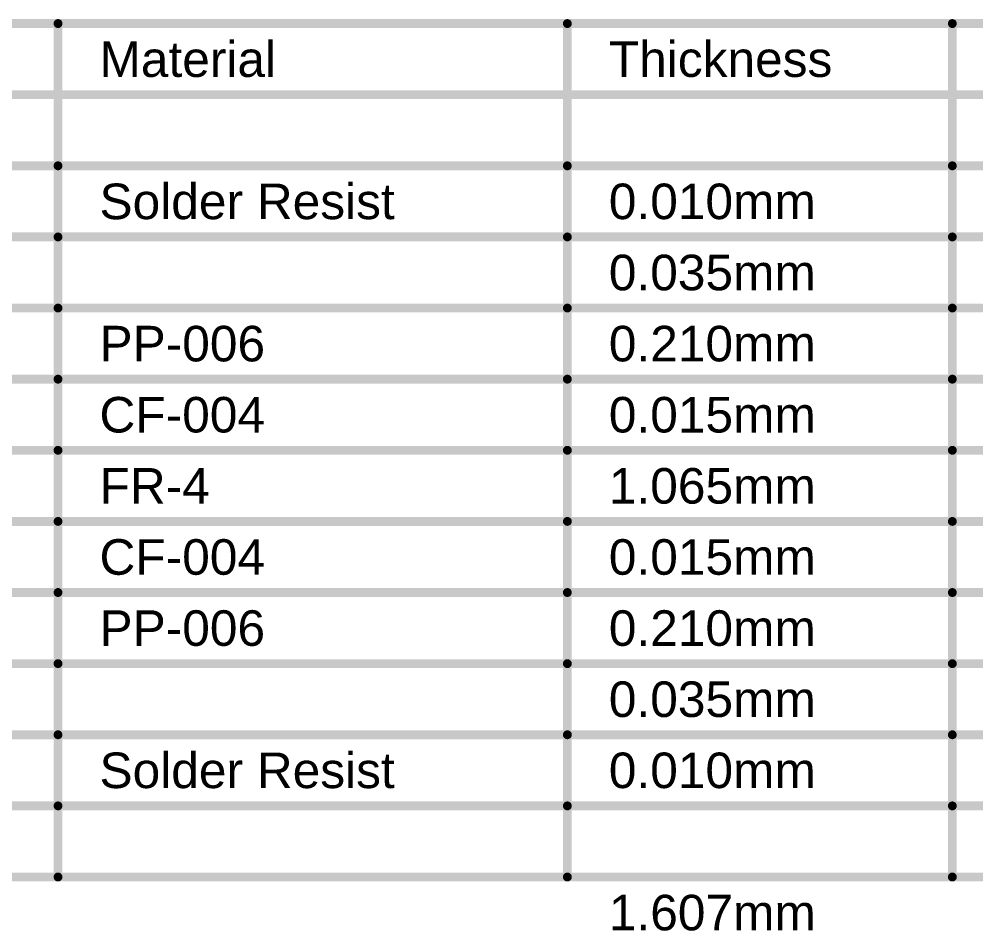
# Model space of a CAD drawing. Header units: inches. Extents: x -11 to 5379, y 0 to 5429.
# Drawn here: x 280.66 to 321.68, y 128.98 to 168.06 of the extents above; entities that cross this region are included whole.
import ezdxf

# ---------------------------------------------------------------- set-up
doc = ezdxf.new("R2010")
doc.units = ezdxf.units.IN
doc.layers.add('Fabrication', color=76, linetype='Continuous')
doc.styles.add('Arial', font='', dxfattribs={"height": 0.2})
doc.styles.get('Arial').set_extended_font_data('Arial')

msp = doc.modelspace()

# ---------------------------------------------------------------- linework, layer by layer
at = {"layer": 'Fabrication'}
for points in [[(248.3, 167.869, 0.381, 0.381, 0), (363.585, 167.869, 0.381, 0.381, 0)], [(282.327, 131.293, 0.381, 0.381, 0), (282.327, 167.869, 0.381, 0.381, 0)], [(304.165, 131.293, 0.381, 0.381, 0), (304.165, 167.869, 0.381, 0.381, 0)], [(320.671, 131.293, 0.381, 0.381, 0), (320.671, 167.869, 0.381, 0.381, 0)], [(248.3, 164.821, 0.381, 0.381, 0), (363.585, 164.821, 0.381, 0.381, 0)], [(258.711, 161.773, 0.381, 0.381, 0), (282.327, 161.773, 0.381, 0.381, 0)], [(282.327, 161.773, 0.381, 0.381, 0), (304.165, 161.773, 0.381, 0.381, 0)], [(304.165, 161.773, 0.381, 0.381, 0), (320.671, 161.773, 0.381, 0.381, 0)], [(320.671, 161.773, 0.381, 0.381, 0), (335.145, 161.773, 0.381, 0.381, 0)], [(258.711, 158.725, 0.381, 0.381, 0), (282.327, 158.725, 0.381, 0.381, 0)], [(282.327, 158.725, 0.381, 0.381, 0), (304.165, 158.725, 0.381, 0.381, 0)], [(304.165, 158.725, 0.381, 0.381, 0), (320.671, 158.725, 0.381, 0.381, 0)], [(320.671, 158.725, 0.381, 0.381, 0), (335.145, 158.725, 0.381, 0.381, 0)], [(258.711, 155.677, 0.381, 0.381, 0), (282.327, 155.677, 0.381, 0.381, 0)], [(282.327, 155.677, 0.381, 0.381, 0), (304.165, 155.677, 0.381, 0.381, 0)], [(304.165, 155.677, 0.381, 0.381, 0), (320.671, 155.677, 0.381, 0.381, 0)], [(320.671, 155.677, 0.381, 0.381, 0), (335.145, 155.677, 0.381, 0.381, 0)], [(258.711, 152.629, 0.381, 0.381, 0), (282.327, 152.629, 0.381, 0.381, 0)], [(282.327, 152.629, 0.381, 0.381, 0), (304.165, 152.629, 0.381, 0.381, 0)], [(304.165, 152.629, 0.381, 0.381, 0), (320.671, 152.629, 0.381, 0.381, 0)], [(320.671, 152.629, 0.381, 0.381, 0), (335.145, 152.629, 0.381, 0.381, 0)], [(258.711, 149.581, 0.381, 0.381, 0), (282.327, 149.581, 0.381, 0.381, 0)], [(282.327, 149.581, 0.381, 0.381, 0), (304.165, 149.581, 0.381, 0.381, 0)], [(304.165, 149.581, 0.381, 0.381, 0), (320.671, 149.581, 0.381, 0.381, 0)], [(320.671, 149.581, 0.381, 0.381, 0), (335.145, 149.581, 0.381, 0.381, 0)], [(258.711, 146.533, 0.381, 0.381, 0), (282.327, 146.533, 0.381, 0.381, 0)], [(282.327, 146.533, 0.381, 0.381, 0), (304.165, 146.533, 0.381, 0.381, 0)], [(304.165, 146.533, 0.381, 0.381, 0), (320.671, 146.533, 0.381, 0.381, 0)], [(320.671, 146.533, 0.381, 0.381, 0), (335.145, 146.533, 0.381, 0.381, 0)], [(258.711, 143.485, 0.381, 0.381, 0), (282.327, 143.485, 0.381, 0.381, 0)], [(282.327, 143.485, 0.381, 0.381, 0), (304.165, 143.485, 0.381, 0.381, 0)], [(304.165, 143.485, 0.381, 0.381, 0), (320.671, 143.485, 0.381, 0.381, 0)], [(320.671, 143.485, 0.381, 0.381, 0), (335.145, 143.485, 0.381, 0.381, 0)], [(258.711, 140.437, 0.381, 0.381, 0), (282.327, 140.437, 0.381, 0.381, 0)], [(282.327, 140.437, 0.381, 0.381, 0), (304.165, 140.437, 0.381, 0.381, 0)], [(304.165, 140.437, 0.381, 0.381, 0), (320.671, 140.437, 0.381, 0.381, 0)], [(320.671, 140.437, 0.381, 0.381, 0), (335.145, 140.437, 0.381, 0.381, 0)], [(258.711, 137.389, 0.381, 0.381, 0), (282.327, 137.389, 0.381, 0.381, 0)], [(282.327, 137.389, 0.381, 0.381, 0), (304.165, 137.389, 0.381, 0.381, 0)], [(304.165, 137.389, 0.381, 0.381, 0), (320.671, 137.389, 0.381, 0.381, 0)], [(320.671, 137.389, 0.381, 0.381, 0), (335.145, 137.389, 0.381, 0.381, 0)], [(258.711, 134.341, 0.381, 0.381, 0), (282.327, 134.341, 0.381, 0.381, 0)], [(282.327, 134.341, 0.381, 0.381, 0), (304.165, 134.341, 0.381, 0.381, 0)], [(304.165, 134.341, 0.381, 0.381, 0), (320.671, 134.341, 0.381, 0.381, 0)], [(320.671, 134.341, 0.381, 0.381, 0), (335.145, 134.341, 0.381, 0.381, 0)], [(258.711, 131.293, 0.381, 0.381, 0), (282.327, 131.293, 0.381, 0.381, 0)], [(282.327, 131.293, 0.381, 0.381, 0), (304.165, 131.293, 0.381, 0.381, 0)], [(304.165, 131.293, 0.381, 0.381, 0), (320.671, 131.293, 0.381, 0.381, 0)], [(320.671, 131.293, 0.381, 0.381, 0), (335.145, 131.293, 0.381, 0.381, 0)]]:
    msp.add_lwpolyline(points, format="xyseb", dxfattribs=at)
for points in [[(282.232, 167.869, 0.191, 0.191, 1), (282.422, 167.869, 0.191, 0.191, 1)], [(304.07, 167.869, 0.191, 0.191, 1), (304.26, 167.869, 0.191, 0.191, 1)], [(320.576, 167.869, 0.191, 0.191, 1), (320.766, 167.869, 0.191, 0.191, 1)], [(282.232, 161.773, 0.191, 0.191, 1), (282.422, 161.773, 0.191, 0.191, 1)], [(282.232, 161.773, 0.191, 0.191, 1), (282.422, 161.773, 0.191, 0.191, 1)], [(304.07, 161.773, 0.191, 0.191, 1), (304.26, 161.773, 0.191, 0.191, 1)], [(304.07, 161.773, 0.191, 0.191, 1), (304.26, 161.773, 0.191, 0.191, 1)], [(320.576, 161.773, 0.191, 0.191, 1), (320.766, 161.773, 0.191, 0.191, 1)], [(320.576, 161.773, 0.191, 0.191, 1), (320.766, 161.773, 0.191, 0.191, 1)], [(282.232, 158.725, 0.191, 0.191, 1), (282.422, 158.725, 0.191, 0.191, 1)], [(282.232, 158.725, 0.191, 0.191, 1), (282.422, 158.725, 0.191, 0.191, 1)], [(304.07, 158.725, 0.191, 0.191, 1), (304.26, 158.725, 0.191, 0.191, 1)], [(304.07, 158.725, 0.191, 0.191, 1), (304.26, 158.725, 0.191, 0.191, 1)], [(320.576, 158.725, 0.191, 0.191, 1), (320.766, 158.725, 0.191, 0.191, 1)], [(320.576, 158.725, 0.191, 0.191, 1), (320.766, 158.725, 0.191, 0.191, 1)], [(282.232, 155.677, 0.191, 0.191, 1), (282.422, 155.677, 0.191, 0.191, 1)], [(282.232, 155.677, 0.191, 0.191, 1), (282.422, 155.677, 0.191, 0.191, 1)], [(304.07, 155.677, 0.191, 0.191, 1), (304.26, 155.677, 0.191, 0.191, 1)], [(304.07, 155.677, 0.191, 0.191, 1), (304.26, 155.677, 0.191, 0.191, 1)], [(320.576, 155.677, 0.191, 0.191, 1), (320.766, 155.677, 0.191, 0.191, 1)], [(320.576, 155.677, 0.191, 0.191, 1), (320.766, 155.677, 0.191, 0.191, 1)], [(282.232, 152.629, 0.191, 0.191, 1), (282.422, 152.629, 0.191, 0.191, 1)], [(282.232, 152.629, 0.191, 0.191, 1), (282.422, 152.629, 0.191, 0.191, 1)], [(304.07, 152.629, 0.191, 0.191, 1), (304.26, 152.629, 0.191, 0.191, 1)], [(304.07, 152.629, 0.191, 0.191, 1), (304.26, 152.629, 0.191, 0.191, 1)], [(320.576, 152.629, 0.191, 0.191, 1), (320.766, 152.629, 0.191, 0.191, 1)], [(320.576, 152.629, 0.191, 0.191, 1), (320.766, 152.629, 0.191, 0.191, 1)], [(282.232, 149.581, 0.191, 0.191, 1), (282.422, 149.581, 0.191, 0.191, 1)], [(282.232, 149.581, 0.191, 0.191, 1), (282.422, 149.581, 0.191, 0.191, 1)], [(304.07, 149.581, 0.191, 0.191, 1), (304.26, 149.581, 0.191, 0.191, 1)], [(304.07, 149.581, 0.191, 0.191, 1), (304.26, 149.581, 0.191, 0.191, 1)], [(320.576, 149.581, 0.191, 0.191, 1), (320.766, 149.581, 0.191, 0.191, 1)], [(320.576, 149.581, 0.191, 0.191, 1), (320.766, 149.581, 0.191, 0.191, 1)], [(282.232, 146.533, 0.191, 0.191, 1), (282.422, 146.533, 0.191, 0.191, 1)], [(282.232, 146.533, 0.191, 0.191, 1), (282.422, 146.533, 0.191, 0.191, 1)], [(304.07, 146.533, 0.191, 0.191, 1), (304.26, 146.533, 0.191, 0.191, 1)], [(304.07, 146.533, 0.191, 0.191, 1), (304.26, 146.533, 0.191, 0.191, 1)], [(320.576, 146.533, 0.191, 0.191, 1), (320.766, 146.533, 0.191, 0.191, 1)], [(320.576, 146.533, 0.191, 0.191, 1), (320.766, 146.533, 0.191, 0.191, 1)], [(282.232, 143.485, 0.191, 0.191, 1), (282.422, 143.485, 0.191, 0.191, 1)], [(282.232, 143.485, 0.191, 0.191, 1), (282.422, 143.485, 0.191, 0.191, 1)], [(304.07, 143.485, 0.191, 0.191, 1), (304.26, 143.485, 0.191, 0.191, 1)], [(304.07, 143.485, 0.191, 0.191, 1), (304.26, 143.485, 0.191, 0.191, 1)], [(320.576, 143.485, 0.191, 0.191, 1), (320.766, 143.485, 0.191, 0.191, 1)], [(320.576, 143.485, 0.191, 0.191, 1), (320.766, 143.485, 0.191, 0.191, 1)], [(282.232, 140.437, 0.191, 0.191, 1), (282.422, 140.437, 0.191, 0.191, 1)], [(282.232, 140.437, 0.191, 0.191, 1), (282.422, 140.437, 0.191, 0.191, 1)], [(304.07, 140.437, 0.191, 0.191, 1), (304.26, 140.437, 0.191, 0.191, 1)], [(304.07, 140.437, 0.191, 0.191, 1), (304.26, 140.437, 0.191, 0.191, 1)], [(320.576, 140.437, 0.191, 0.191, 1), (320.766, 140.437, 0.191, 0.191, 1)], [(320.576, 140.437, 0.191, 0.191, 1), (320.766, 140.437, 0.191, 0.191, 1)], [(282.232, 137.389, 0.191, 0.191, 1), (282.422, 137.389, 0.191, 0.191, 1)], [(282.232, 137.389, 0.191, 0.191, 1), (282.422, 137.389, 0.191, 0.191, 1)], [(304.07, 137.389, 0.191, 0.191, 1), (304.26, 137.389, 0.191, 0.191, 1)], [(304.07, 137.389, 0.191, 0.191, 1), (304.26, 137.389, 0.191, 0.191, 1)], [(320.576, 137.389, 0.191, 0.191, 1), (320.766, 137.389, 0.191, 0.191, 1)], [(320.576, 137.389, 0.191, 0.191, 1), (320.766, 137.389, 0.191, 0.191, 1)], [(282.232, 134.341, 0.191, 0.191, 1), (282.422, 134.341, 0.191, 0.191, 1)], [(282.232, 134.341, 0.191, 0.191, 1), (282.422, 134.341, 0.191, 0.191, 1)], [(304.07, 134.341, 0.191, 0.191, 1), (304.26, 134.341, 0.191, 0.191, 1)], [(304.07, 134.341, 0.191, 0.191, 1), (304.26, 134.341, 0.191, 0.191, 1)], [(320.576, 134.341, 0.191, 0.191, 1), (320.766, 134.341, 0.191, 0.191, 1)], [(320.576, 134.341, 0.191, 0.191, 1), (320.766, 134.341, 0.191, 0.191, 1)], [(282.232, 131.293, 0.191, 0.191, 1), (282.422, 131.293, 0.191, 0.191, 1)], [(282.232, 131.293, 0.191, 0.191, 1), (282.422, 131.293, 0.191, 0.191, 1)], [(282.232, 131.293, 0.191, 0.191, 1), (282.422, 131.293, 0.191, 0.191, 1)], [(304.07, 131.293, 0.191, 0.191, 1), (304.26, 131.293, 0.191, 0.191, 1)], [(304.07, 131.293, 0.191, 0.191, 1), (304.26, 131.293, 0.191, 0.191, 1)], [(304.07, 131.293, 0.191, 0.191, 1), (304.26, 131.293, 0.191, 0.191, 1)], [(320.576, 131.293, 0.191, 0.191, 1), (320.766, 131.293, 0.191, 0.191, 1)], [(320.576, 131.293, 0.191, 0.191, 1), (320.766, 131.293, 0.191, 0.191, 1)], [(320.576, 131.293, 0.191, 0.191, 1), (320.766, 131.293, 0.191, 0.191, 1)]]:
    msp.add_lwpolyline(points, format="xyseb", close=True, dxfattribs=at)

# ---------------------------------------------------------------- texts
at = {"layer": 'Fabrication', "style": 'Arial'}
for s, p in [('Material', (284.105, 165.583)), ('Thickness', (305.943, 165.583)), ('Solder Resist', (284.105, 159.487)), ('0.010mm', (305.943, 159.487)), ('0.035mm', (305.943, 156.439)), ('PP-006', (284.105, 153.391)), ('0.210mm', (305.943, 153.391)), ('CF-004', (284.105, 150.343)), ('0.015mm', (305.943, 150.343)), ('FR-4', (284.105, 147.295)), ('1.065mm', (305.943, 147.295)), ('CF-004', (284.105, 144.247)), ('0.015mm', (305.943, 144.247)), ('PP-006', (284.105, 141.199)), ('0.210mm', (305.943, 141.199)), ('0.035mm', (305.943, 138.151)), ('Solder Resist', (284.105, 135.103)), ('0.010mm', (305.943, 135.103)), ('1.607mm', (305.943, 129.007))]:
    msp.add_text(s, height=1.524, dxfattribs=at).set_placement(p)

doc.saveas('drawing.dxf')
